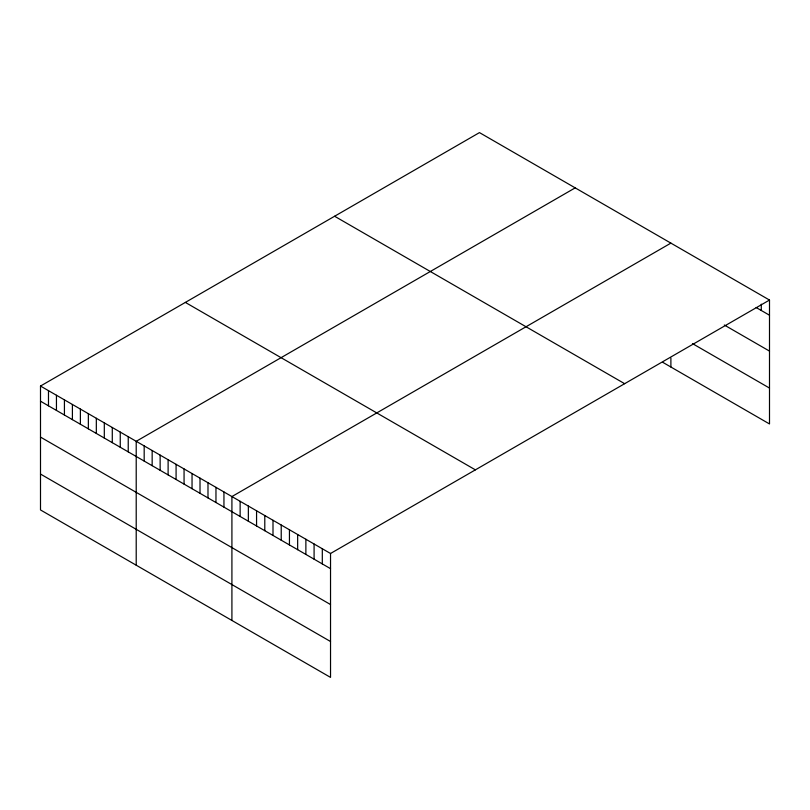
<?xml version="1.0" encoding="UTF-8"?>
<svg xmlns="http://www.w3.org/2000/svg" width="810" height="810" viewBox="0 0 810 810"><rect width="100%" height="100%" fill="white"/><g stroke="black" fill="none" stroke-linecap="round" stroke-linejoin="round"><path stroke-width="1.21" d="M40.5 386.046L330.531 553.493L330.531 677.393L40.5 509.946L40.5 386.046L479.469 132.607L769.5 300.054L769.5 423.954L662.914 362.414M575.181 187.869L136.212 441.308L136.212 565.198M670.893 243.121L231.913 496.56L231.913 620.46M330.531 553.493L769.5 300.054M756.145 307.517L769.5 315.222M724.302 325.012L769.5 351.105M692.459 343.592L769.5 388.071M334.611 216.25L624.642 383.687M185.358 302.413L475.389 469.861M40.5 401.213L330.531 568.66M40.5 437.096L330.531 604.543M40.5 474.063L330.531 641.51M761.279 304.155L761.279 310.483M670.893 358.05L670.893 367.021M322.309 548.755L322.309 563.922M314.088 544.006L314.088 559.173M305.876 539.258L305.876 554.435M297.655 534.519L297.655 549.686M289.443 529.77L289.443 544.938M281.222 525.032L281.222 540.199M273 520.283L273 535.451M264.789 515.545L264.789 530.712M256.567 510.796L256.567 525.963M248.356 506.048L248.356 521.225M240.135 501.309L240.135 516.476M223.945 491.964L223.945 507.131M215.966 487.357L215.966 502.524M207.988 482.75L207.988 497.917M200.009 478.143L200.009 493.31M192.041 473.536L192.041 488.703M184.062 468.939L184.062 484.107M176.084 464.332L176.084 479.5M168.115 459.726L168.115 474.893M160.137 455.119L160.137 470.286M152.159 450.512L152.159 465.679M144.18 445.915L144.18 461.082M128.233 436.701L128.233 451.869M120.255 432.094L120.255 447.262M112.286 427.488L112.286 442.665M104.308 422.891L104.308 438.058M96.329 418.284L96.329 433.451M88.351 413.677L88.351 428.844M80.382 409.07L80.382 424.237M72.404 404.474L72.404 419.641M64.425 399.867L64.425 415.034M56.447 395.26L56.447 410.427M48.479 390.653L48.479 405.82"/></g></svg>
